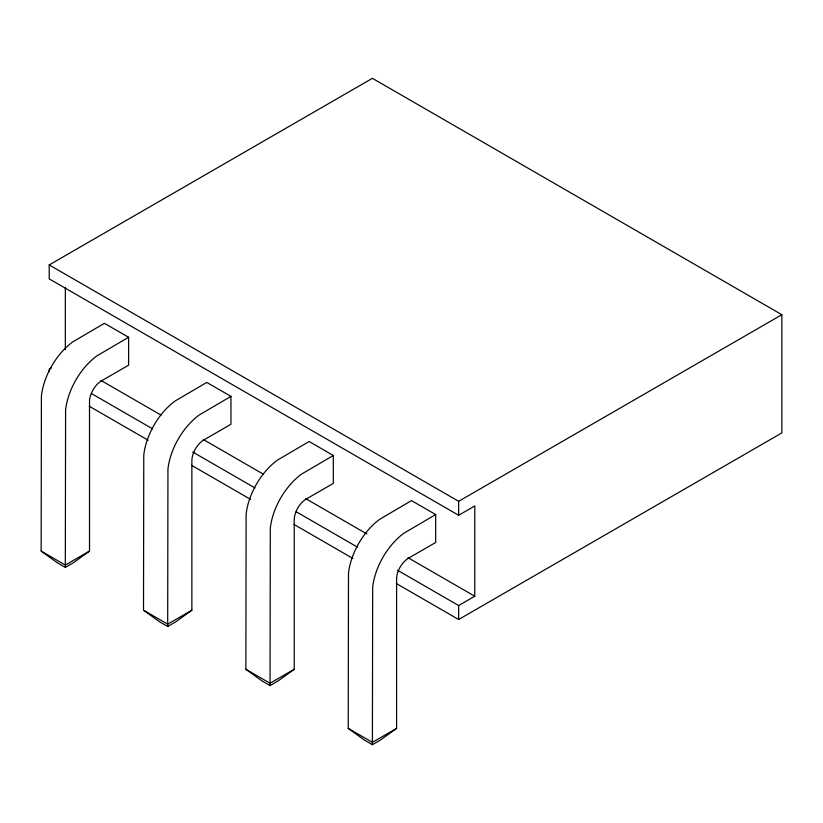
<?xml version="1.0" encoding="UTF-8"?>
<svg xmlns="http://www.w3.org/2000/svg" width="823" height="823" viewBox="0 0 823 823"><rect width="100%" height="100%" fill="white"/><g stroke="black" fill="none" stroke-linecap="round" stroke-linejoin="round"><path stroke-width="1.23" d="M89.512 551.101L73.391 562.737L65.326 567.386L57.271 562.737L41.15 551.101L41.407 396.1A51.365 29.659 -60 0 1 72.681 341.946L104.418 323.316L128.604 337.276L128.604 365.196L101.599 380.792A17.098 9.876 -60 0 0 89.512 401.727L89.512 551.101L65.326 565.062L41.15 551.101M191.872 610.203L175.752 621.828L167.686 626.488L159.631 621.828L143.511 610.203L143.768 455.201A51.365 29.659 -60 0 1 175.042 401.038L206.779 382.417L230.954 396.377L230.954 424.298L203.96 439.883A17.098 9.876 -60 0 0 191.872 460.829L191.872 610.203L167.686 624.153L143.511 610.203M294.233 669.294L278.112 680.93L270.047 685.58L261.992 680.93L245.871 669.294L246.128 514.303A51.365 29.659 -60 0 1 277.402 460.139L309.139 441.509L333.315 455.469L333.315 483.389L306.321 498.985A17.098 9.876 -60 0 0 294.233 519.92L294.233 669.294L270.047 683.255L245.871 669.294M396.593 728.396L380.473 740.021L372.408 744.681L364.352 740.021L348.232 728.396L348.489 573.394A51.365 29.659 -60 0 1 379.763 519.231L411.5 500.61L435.676 514.57L435.676 542.491L408.681 558.076A17.098 9.876 -60 0 0 396.593 579.022L396.593 728.396L372.408 742.356L348.232 728.396M397.458 570.216L458.648 605.543L474.768 596.233L474.768 505.96L458.648 515.27L49.205 278.884L49.205 264.924L372.408 78.319L781.85 314.705L781.85 432.908L458.648 619.503L396.347 583.528M51.355 367.912L49.205 369.157L49.205 371.698M128.604 337.276L96.857 355.906A51.365 29.659 -60 0 0 65.593 410.06L65.326 567.386M230.954 396.377L199.217 414.998A51.365 29.659 -60 0 0 167.943 469.161L167.686 626.488M333.315 455.469L301.578 474.099A51.365 29.659 -60 0 0 270.304 528.253L270.047 685.58M435.676 514.57L403.939 533.191A51.365 29.659 -60 0 0 372.665 587.355L372.408 744.681M49.205 264.924L458.648 501.31L781.85 314.705M100.931 380.401L161.01 415.09M203.291 439.503L263.37 474.192M305.652 498.594L366.842 533.932M408.013 557.696L474.768 596.233M91.487 393.569L152.687 428.896M192.736 452.022L255.048 487.988M296.208 511.762L357.398 547.089M89.265 406.243L148.233 440.284M191.625 465.334L250.593 499.386M293.986 524.436L352.954 558.478M458.648 501.31L458.648 515.27M458.648 605.543L458.648 619.503M65.326 287.371L65.326 349.672"/></g></svg>
